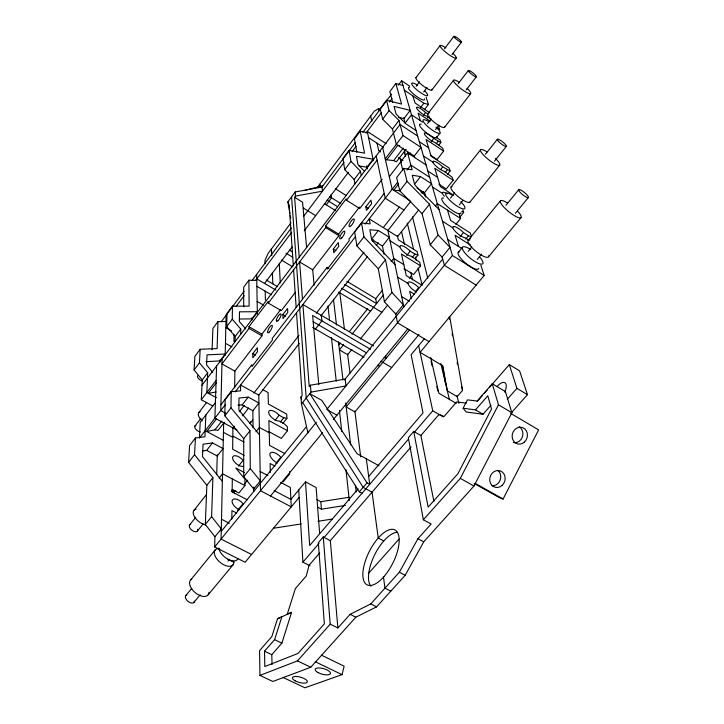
<?xml version="1.0" encoding="UTF-8"?>
<svg xmlns="http://www.w3.org/2000/svg" width="724" height="724" viewBox="0 0 724 724"><rect width="100%" height="100%" fill="white"/><g stroke="black" fill="none" stroke-linecap="round" stroke-linejoin="round"><path stroke-width="1.09" d="M240.757 334.216L240.775 329.112L232.268 319.221L232.458 306.143L249.11 306.143L248.92 280.197L256.767 280.405M234.703 387.747L234.884 371.104L261.979 335.827L261.934 334.099L280.532 309.872M235.128 341.628L235.182 336.488L240.775 329.112M231.816 519.144L231.924 510.592L236.766 513.09M232.304 478.917L232.142 491.913L247.165 499.723M232.911 427.893L232.657 449.233L244.133 455.342M233.942 341.52L234.033 334.334M230.983 407.856L249.997 430.78L250.269 468.573L260.314 480.845L253.708 488.99L243.726 476.718L243.717 438.708L224.811 415.793L230.983 407.856L231.218 391.684L240.549 390.86L240.576 385.014L258.794 395.078L260.495 490.736L291.265 506.881L290.306 487.496L280.577 482.338M224.811 415.793L225.164 399.521L231.218 391.684M235.182 336.488L226.721 326.596L227.001 313.429L232.458 306.143M223.689 422.363L221.064 539.081L251.581 554.484M225.191 355.348L226.096 315.221M222.114 358.751L220.766 410.599L225.626 413.232M299.166 497.406L245.119 562.24L214.639 546.955L214.938 536.719L221.291 528.891L211.616 516.637L212.892 477.623L194.539 454.726L195.435 437.993L204.937 436.753L205.869 414.942M216.711 474.663L217.281 454.781M219.933 362.235L219.996 360M216.594 366.027L214.892 418.173L236.793 429.966M225.951 321.474L217.978 321.601L217.1 348.561L200.177 349.285L194.892 356.335L194.086 370L202.277 379.901L201.308 399.748L212.829 405.992M214.938 536.719L205.317 524.466L206.838 485.27L212.892 477.623M212.087 349.846L212.919 328.379L217.978 321.601M200.177 349.285L199.444 362.86L207.688 372.76L206.838 392.508L216.449 397.748M199.426 438.156L200.195 422.309L215.408 402.562M206.838 485.27L188.593 462.374L189.597 445.55L195.435 437.993M283.012 677.429L304.931 687.8L342.009 674.641L344.135 666.198L321.411 655.175M272.043 664.541L271.79 654.65L281.88 643.174L291.582 612.359L287.247 614.278L295.374 588.594L306.315 575.933L309.058 565.317L319.7 552.964M291.582 612.359L277.545 618.739L271.844 636.568L259.581 650.632L259.943 675.411L272.83 681.483L310.759 667.266L355.846 617.192L376.589 606.857L405.196 575.272L423.73 541.814L473.967 486.039L511.886 412.743L505.388 391.566L492.275 383.747L477.206 401.033L467.451 399.874L463.089 408.236L466.175 411.974L483.008 414.273L490.981 405.205M323.266 536.964L330.216 624.179L337.873 627.97L330.325 540.638L323.266 536.964L318.334 542.719L324.361 623.817L298.026 653.419L264.812 666.542L264.522 651.175L274.595 639.654L281.862 616.83L277.545 618.739M474.166 483.469L498.682 497.243L503.071 499.026L538.629 429.893L510.52 413.295M337.873 627.97L350.117 614.323L370.779 603.906L399.358 572.222L417.938 538.71L431.142 523.995L423.359 519.778L460.301 478.374L498.474 404.816L492.275 383.747M289.853 213.598L287.962 201.725L295.193 191.96L321.99 187.082L322.488 191.172L295.519 196.077L294.605 197.308L299.229 257.21M288.243 205.888L289.148 204.666L293.274 265.056M290.957 222.829L268.161 253.355L264.957 260.414L265.056 263.78M317.854 186.81L374.308 111.225L378.48 108.564L380.362 109.804M248.92 280.197L243.698 287.184L243.698 306.777M367.557 132.718L360.244 131.198L354.416 138.99L356.869 152.293M402.978 85.495L395.856 83.531L389.838 91.595L392.716 102.527M360.244 131.198L364.552 153.144L349.049 150.321L342.932 158.493L344.714 169.66L354.172 179.498L354.923 183.878M386.489 100.283L380.154 108.745L382.661 119.198L392.444 129.008L396.299 144.347L414.246 156.031L420.961 147.352L402.997 135.569L398.96 120.41L389.114 110.609L386.489 100.283L401.576 104.066L395.856 83.531M221.092 321.909L244.033 291.247M252.006 280.595L291.31 227.997M321.574 187.643L355.348 142.51M362.914 132.329L391.639 94.03M398.3 85.133L401.594 80.726L409.757 86.219M236.078 306.433L244.151 295.663M255.436 280.604L291.663 232.277M303.754 216.15L344.045 162.411M352.108 151.66L356.136 146.293M366 133.135L381.304 112.718M389.313 102.039L391.983 98.473M194.086 370L199.444 362.86M226.721 326.596L232.268 319.221M344.714 169.66L350.95 161.371L349.049 150.321M382.661 119.198L389.114 110.609M415.929 77.685L440.092 45.576M264.559 283.455L292.143 246.866M304.252 230.811L348.38 172.285M326.262 204.82L331.556 197.797L331.121 194.557M416.164 86.301L419.531 81.839M444.473 48.798L453.912 36.3M202.277 379.901L207.688 372.76M354.172 179.498L360.452 171.208L350.95 161.371M392.444 129.008L398.96 120.41M423.631 91.993L427.015 87.541M452.029 54.59L461.487 42.119M202.014 385.222L400.037 124.474L417.685 136.085M234.884 371.104L221.978 363.946L249.002 328.424L248.993 326.714L268.224 301.428L268.278 303.103L281.301 310.659L295.492 292.179M268.278 303.103L325.719 227.617L325.529 226.06L346.271 198.783L346.506 200.295L359.719 208.557L382.191 179.299M346.506 200.295L377.077 160.113M431.966 89.903L456.274 57.974M420.517 107.668L423.884 103.251L428.445 104.437L424.427 109.704M201.308 399.748L216.132 380.335M402.997 135.569L385.231 158.837L386.734 159.805L393.675 160.592L396.453 161.778L406.074 149.262M216.25 382.869L208.286 393.295L216.186 392.01M386.734 159.805L397.802 145.325L399.766 145.587M423.486 115.225L425.549 112.537L428.056 114.211M198.62 412.888L206.657 402.399M427.558 114.157L453.514 80.292M393.675 160.592L403.295 148.04M312.406 270.161L338.886 235.689L338.669 234.124L359.457 207.037M427.667 118.012L429.042 116.22M194.874 426.174L200.973 418.237M427.558 123.551L430.961 119.134M458.147 83.785L468.338 70.527M252.776 353.692L257.373 347.719L257.436 351.792L252.821 357.783L252.776 353.692L255.373 355.149M282.822 314.65L287.555 308.496L287.781 312.433L283.021 318.605L282.822 314.65L285.437 316.162M333.302 249.074L338.271 242.612L338.769 246.305L333.773 252.785L333.302 249.074L335.936 250.676M365.837 206.802L370.969 200.141L371.638 203.661L366.489 210.349L365.837 206.802L368.489 208.467M389.295 176.674L407.612 152.891L426.065 164.909M409.114 154.601L410.354 152.999M220.911 404.807L251.961 364.634L251.979 366.525L272.333 340.199L272.26 338.352L327.103 267.373L328.949 268.477M384.218 193.453L348.977 239.074L349.23 240.757L327.302 269.102L327.103 267.373M361.548 223.019L354.669 231.915L356.914 245.907L378.326 268.785L384.408 301.799L395.784 314.089L403.368 304.75L391.91 292.469L385.485 259.744L363.937 236.875L361.548 223.019L370.163 223.87L369.24 218.856L397.63 236.567L418.562 210.06M407.612 152.891L412.119 169.805L403.775 168.375L396.616 177.633L399.766 190.792L422.029 213.616L430.255 244.803L442.102 257.065L444.373 265.301L476.13 285.12M435.522 129.596L438.934 125.189M466.193 89.939L476.419 76.717M200.059 437.323L225.607 404.336M235.255 391.883L355.575 236.504M365.168 224.114L397.648 182.177M407.015 170.068L410.861 165.099L429.658 177.29M431.16 141.823L433.748 138.474L440.862 142.537L438.925 145.035M216.413 418.988L206.711 431.504L214.974 429.821L217.987 430.427L224.196 422.463M398.535 184.059L393.738 190.249L399.91 190.702M436.463 137.714L439.921 133.261M444.464 127.397L470.609 93.713M188.593 462.374L194.539 454.726M356.914 245.907L363.937 236.875M399.766 190.792L407.078 181.389L403.775 168.375M436.165 143.859L438.111 141.361M214.974 429.821L221.87 420.952M206.639 450.382L212.476 442.916L223.101 448.554L217.245 455.984L206.639 450.382L202.43 450.989M242.178 404.879L248.232 397.132L258.939 403.015L252.875 410.725L242.178 404.879L238.051 405.295M378.362 230.513L371.502 239.3L382.462 246.069L389.331 237.336L378.362 230.513L369.837 229.734L371.72 240.051L395.042 264.749M414.653 184.059L420.49 176.584L431.531 183.724L424.382 192.801L425.531 196.955M239.255 411.766L244.115 405.549M253.834 393.114L298.967 335.393M316.316 313.211L364.027 252.196M372.326 241.59L373.711 239.816M383.394 227.436L399.295 207.1M433.748 138.474A7.403 1.756 38.1 0 0 425.459 133.008A7.403 1.756 38.1 0 0 426.708 136.972A7.403 1.756 38.1 0 0 435.006 142.438L442.699 148.167L443.649 151.09L437.07 159.497L430.608 155.262M233.019 427.929L234.386 426.192M242.567 415.766L248.703 407.947M258.794 395.078L299.293 343.457M320.913 315.899L367.267 256.812M376.263 245.346L378.335 242.703M387.91 230.504L410.906 201.191M421.974 193.263L423.314 191.561M440.69 169.47L442.726 166.873L450.147 171.018L447.423 174.457M315.456 329.04L321.89 320.859L321.347 315.356M445.242 172.439L447.287 169.85M249.97 423.504L252.703 420.047M243.717 438.708L249.997 430.78M378.326 268.785L385.485 259.744M422.029 213.616L429.486 204.195L407.078 181.389M442.726 166.873A7.756 1.928 38.3 0 0 434.065 161.217A7.756 1.928 38.3 0 0 435.441 165.561A7.756 1.928 38.3 0 0 444.102 171.208L452.156 177.181L453.152 180.24L446.237 188.955L438.898 184.204M219.191 477.994L222.53 473.795L244.938 485.533L238.893 493.008L232.087 489.46M255.907 431.803L259.373 427.441L269.219 432.789M391.141 261.654L393.72 258.414L403.811 264.631M435.287 206.114L437.305 203.58L460.591 218.512L455.876 224.359M194.014 510.266L206.575 494.465M451.079 186.919L480.646 149.723M189.453 525.171L195.742 517.28M450.446 198.105L454.645 192.846M485.442 154.257L497.334 139.343M238.531 466.075L243.101 460.346A7.358 3.593 38.5 0 0 234.368 455.731A7.358 3.593 38.5 0 0 234.359 461.785A7.358 3.593 38.5 0 0 243.101 466.392M275.075 420.318L279.138 415.232L283.763 417.775L286.912 418.336L286.704 414.146L268.396 404.055L268.07 392.562L262.423 389.44M406.752 255.482L410.2 251.156L414.933 254.097L417.956 255.092L415.196 258.531M338.832 344.76L340.244 342.995M349.421 331.52L367.774 308.587M375.512 298.912L382.516 290.161M280.378 422.011L283.763 417.775M412.173 257.545L414.933 254.097M307.691 430.662L307.836 432.699L301.465 403.947L301.003 396.969L302.179 395.503L296.523 312.759M301.465 403.947L310.967 392.137L345.982 385.928L345.149 379.059L310.424 385.213L309.238 386.688L302.894 304.533L373.512 345.936M343.619 344.687L339.438 349.9L347.683 354.679L351.864 349.484M351.973 334.271L383.421 295.057M282.84 423.395L286.912 418.336M197.525 530.882L203.136 523.886M459.396 204.856L462.898 200.485M494.501 161.144L506.438 146.284M205.317 524.466L211.616 516.637M243.726 476.718L250.269 468.573M384.408 301.799L391.91 292.469M430.255 244.803L438.083 235.065L429.486 204.195M469.903 202.141L499.741 165.135M360.235 339.113L387.494 305.32M409.377 278.188L411.485 275.563M245.002 483.415L247.653 480.13M279.138 415.232A7.493 3.367 38.5 0 0 270.342 410.418A7.493 3.367 38.5 0 0 270.577 416.273A7.493 3.367 38.5 0 0 279.373 421.087L284.034 423.631L287.319 426.626L287.519 430.726L281.337 438.391L268.586 431.468M410.2 251.156A7.982 2.453 38.6 0 0 401.196 245.572A7.982 2.453 38.6 0 0 402.372 250.649A7.982 2.453 38.6 0 0 411.386 256.224L419.712 262.287L420.572 265.853L413.558 274.55L404.019 268.676M459.677 217.399L463.659 212.467L462.835 209.942M442.102 257.065L450.02 247.318L438.083 235.065M237.608 510.42L243.083 503.696A7.711 3.937 39.3 0 0 232.377 499.985A7.711 3.937 39.3 0 0 239.336 509.723M275.871 463.36L280.84 457.242A7.855 3.692 39.2 0 0 270.124 453.224A7.855 3.692 39.2 0 0 277.382 462.944M415.404 291.709L418.716 287.627A8.389 2.706 39 0 0 408.019 282.414A8.389 2.706 39 0 0 416.418 292.007M460.048 236.784L463.496 232.54L468.491 235.725L471.596 236.839L470.356 233.047L450.59 220.404L447.459 210.096M221.236 531.452L306.288 426.861M344.488 379.874L442.672 259.129M214.639 546.955L316.316 422.3M326.732 409.531L452.391 255.472L401.594 80.726M465.731 239.11L468.491 235.725M190.448 580.232L215.118 550.041M458.283 252.377L462.527 247.174M468.129 240.323L500.42 200.801M468.835 240.214L470.22 238.522M186.068 595.273L191.76 588.341M468.147 251.382L471.722 247.029M505.995 205.245L518.855 189.579M270.532 496.003L322.632 432.59M333.339 419.558L407.784 328.94M283.156 481.84L289.645 473.939L289.537 471.686M409.341 330.135L346.163 406.942L354.968 411.902L418.952 334.579M193.742 602.603L200.168 594.829M228.015 561.118L229.445 559.38M477.288 259.355L481.596 254.142M515.343 213.299L528.267 197.652A6.245 1.421 39.1 0 0 522.438 191.036A6.245 1.421 39.1 0 0 519.959 192.168A6.245 1.421 39.1 0 0 528.267 197.652M208.186 594.775L233.083 564.765M488.51 256.812L521.108 217.517M290.93 499.37L305.501 481.84L316.126 487.524L319.583 532.828M424.373 338.778L411.114 354.733L423.033 412.888L368.67 476.501M480.863 265.265L484.184 275.455L420.092 352.344L442.798 365.801L447.351 390.86L457.17 396.616L462.555 390.363L449.713 316.813M358.081 488.89L309.673 545.534L305.501 481.84M361.991 493.306L359.312 491.858L367.023 482.845L309.772 393.612L321.8 400.363L357.068 453.695L379.041 465.794M433.911 501.506L420.888 435.504L413.721 431.441L408.345 437.703L423.359 519.778M309.908 565.752L302.913 562.177L319.012 543.407M324.135 537.443L408.49 439.097M414.363 432.237L432.753 410.807L418.644 345.674M330.325 540.638L411.087 446.88M420.888 435.504L439.034 414.436L444.056 416.535L456.654 401.956L466.238 403.15M477.089 401.576L482.211 395.702M484.41 393.177L487.343 389.82M489.533 387.304L509.307 364.625L519.579 370.851L527.47 394.671L511.868 412.209M463.089 408.236L475.478 409.875L487.786 395.802L491.533 408.979L457.939 473.659L428.128 507.171L413.721 431.441M507.28 399.277L516.927 388.354L509.307 364.625M368.353 573.58L398.987 539.136M259.943 675.411L297.464 660.885L330.216 624.179M303.881 190.647L323.076 185.561M316.967 499.669L320.813 501.705L348.977 497.288M317.537 507.126L321.411 509.171L345.429 505.406M273.437 528.267L301.22 523.923M317.89 521.307L332.334 519.045M212.476 442.916L203.037 444.21L202.485 456.645L222.358 481.37M248.232 397.132L238.974 398.01L238.902 410.028L259.5 434.78M206.023 361.683L219.969 360.905L225.227 353.991L207.037 354.878L206.584 364.968L212.756 372.371M239.563 319.022L251.898 318.859L257.319 311.718L239.436 311.827L239.382 321.547L245.753 328.94M420.49 176.584L412.228 175.217L414.798 184.919L439.043 209.553M359.222 165.95L367.014 167.235L373.077 159.253L356.452 156.321L357.955 164.547L364.525 171.335M398.508 117.351L403.929 118.618L410.2 110.356L394.037 106.374L396.073 114.075L405.902 123.849L416.083 130.564M264.522 651.175L271.79 654.65M297.464 660.885L310.759 667.266M274.595 639.654L281.88 643.174M315.212 661.709L342.009 674.641M227.997 559.353L233.852 562.276M350.117 614.323L355.846 617.192M370.779 603.906L376.589 606.857M221.508 519.262L229.336 523.262M390.797 591.173L384.969 588.169L383.485 577.119M231.78 491.451L234.513 492.872M399.358 572.222L405.196 575.272M244.332 472.528L235.807 468.03L244.929 479.252L244.938 485.533M274.152 490.591L290.894 499.415M383.783 540.964L378.227 538.023L372.064 492.184M260.151 471.505L267.934 475.632M274.984 466.111L270.097 463.496L270.351 472.491M205.2 430.699L223.282 440.346M233.146 436.201L243.952 442.002M223.463 432.355L232.802 437.359M417.938 538.71L423.73 541.814M284.912 453.658L269.581 445.387L268.866 420.535L287.519 430.726M372.57 492.456L363.158 487.361L306.207 398.055L291.573 196.856M367.023 482.845L369.711 484.302L366.308 458.781M327.655 410.046L336.904 415.214M475.46 483.505L503.071 499.026M225.463 343.276L232.006 346.95M460.301 478.374L473.967 486.039M225.816 327.61L231.49 330.823M248.993 326.714L261.934 334.099M249.002 328.424L261.979 335.827M432.753 410.807L443.369 416.933M257.138 301.392L263.717 305.202M312.687 327.429L364.036 357.276M377.638 365.177L379.584 366.308M256.866 286.306L271.419 294.795M456.165 403.313L438.853 393.213L430.717 357.52M313.121 321.718L366.308 352.724M380.887 361.231L391.693 367.53M256.739 278.876L275.944 290.125M475.478 409.875L483.008 414.273M370.525 349.294L312.632 315.447L318.768 384.634M384.145 357.258L386.091 358.398L385.602 355.565M266.206 279.989L277.654 286.713M498.474 404.816L511.886 412.743M281.31 260.007L292.894 266.912M341.628 288.27L381.847 312.316M429.024 341.628L397.485 322.786L395.603 313.157M338.624 292.107L370.534 311.121M289.582 250.214L292.487 251.961M344.642 284.432L376.58 303.582L375.72 298.65L346.868 281.31M516.927 388.354L527.47 394.671M285.953 253.156L292.568 257.111M401.675 296.623L409.404 301.311M397.612 277.12L407.956 283.437M414.454 294.206L409.684 291.301L411.332 298.777M325.529 226.06L338.669 234.124M422.119 285.31L406.218 275.554L401.476 254.024L420.572 265.853M325.719 227.617L338.886 235.689M303.374 208.069L315.691 215.634M294.605 197.308L302.587 202.222L306.614 247.68M324.397 203.661L335.592 210.603M329.692 196.638L340.895 203.625M327.04 200.15L337.502 206.657M390.055 240.802L399.91 246.92M335.565 188.837L345.982 195.362M452.391 255.472L484.184 275.455M403.956 210.05L385.231 198.204L376.172 155.904M447.785 239.635L461.894 248.558M468.528 239.97L465.17 237.834A8.561 2.353 38.9 0 1 455.668 231.798A8.561 2.353 38.9 0 1 453.984 226.485A8.561 2.353 38.9 0 1 463.496 232.54M470.681 245.183L455.097 235.282L458.455 246.386M442.436 221.218L452.844 227.852M409.965 200.593L392.164 189.254L382.625 147.397M461.803 211.272L463.659 212.467M417.033 188.077L424.382 192.801M380.562 151.94L378.733 150.755L377.059 143.198M432.481 186.982L442.4 193.389M368.588 137.705L383.258 147.207M398.372 157.597L402.969 160.583M453.568 195.208L440.364 186.656L434.789 168.267L453.152 180.24M386.136 143.669L367.285 131.415L373.376 160.683M427.848 171.036L437.54 177.335M423.477 156.004L432.952 162.194M419.305 141.669L428.572 147.759M443.649 151.09L426.074 139.506L431.142 156.239L449.179 168.049L450.147 171.018M436.21 137.334L439.984 139.832L440.862 142.537M430.255 121.225L418.083 113.125L420.363 120.664M435.966 127.098L439.703 129.587L438.328 125.415M422.599 122.139L411.485 114.772L405.159 123.089L403.693 117.768M429.73 112.799L415.006 102.962L412.852 95.867M430.898 118.962L426.689 116.157A7.086 1.602 37.9 0 1 418.734 110.862A7.086 1.602 37.9 0 1 417.594 107.243A7.086 1.602 37.9 0 1 425.549 112.537M404.336 90.165L423.884 103.251M302.65 402.481L359.312 491.858M426.083 97.188L428.445 104.437M458.998 213.517L460.591 218.512M414.119 155.588L414.707 157.714M461.55 386.444L462.555 390.363M400.227 158.8L401.187 162.629M400.707 161.859L402.779 170.095M412.499 216.865L427.766 278.315M456.944 395.72L458.853 403.404M417.956 255.092L417.078 251.463L398.336 239.789L397.367 235.381M407.295 223.064L413.585 249.4M415.413 257.074L416.2 260.368M418.038 268.052L421.965 284.505M440.816 363.511L449.459 399.72M378.48 108.564L378.996 110.745M401.521 231.454L404.526 244.667M410.789 272.188L412.544 279.889M431.07 361.348L432.074 365.756M436.834 386.67L437.839 391.069M301.003 396.969L301.492 399.168M370.679 116.084L371.846 121.424M387.847 230.214L403.82 306.922M287.962 201.725L288.423 203.915M290.306 215.797L290.767 217.996M366.715 165.715L367.33 168.855M382.353 245.545L384.064 254.26M360.452 171.208L361.258 175.543M404.3 149.886L405.494 156.447M404.345 151.823L404.743 154.04M442.364 365.575L445.713 384.001M449.161 316.994L449.55 319.212M452.075 333.628L452.464 335.846M457.116 362.452L457.505 364.67M339.764 292.451L344.461 329.375M347.601 354L350.018 373.023M354.869 411.069L360.706 456.953M319.872 184.104L320.225 187.073M333.465 299.238L336.506 325.004M338.488 341.8L342.977 379.883M345.701 403.015L350.642 444.853M355.394 485.18L356.19 491.904M327.981 305.999L329.583 320.587M331.429 337.42L336.235 381.177M339.438 410.354L341.782 431.676M345.963 469.822L349.33 500.474M314.162 285.238L312.705 269.771L299.6 261.934L302.478 299.238M320.813 501.705L321.411 509.171M295.193 191.96L295.519 196.077M310.424 385.213L310.967 392.137M293.6 269.826L296.161 307.419M298.731 489.985L302.913 562.177M279.283 263.192L280.251 282.921M271.446 248.947L271.717 255.708M272.378 272.604L272.821 283.871M265.165 291.148L265.418 300.053M256.658 274.387L257.364 314.089M251.889 317.764L251.907 319.99M252.866 410.363L253.056 427.73M253.69 487.161L253.735 491.487M250.54 421.73L250.549 423.621M425.368 194.204A7.692 2.063 38.3 0 1 421.006 191.923M444.355 196.294A8.136 2.127 38.6 0 1 446.961 193.67M470.093 201.77A12.109 3.077 38.7 0 1 457.749 196.294A12.109 3.077 38.7 0 1 451.966 186.611M495.56 158.538A12.272 2.733 38.7 0 1 496.917 164.891A12.272 2.733 38.7 0 1 481.849 153.081A12.272 2.733 38.7 0 1 487.089 151.895M461.016 212.566A12.055 3.186 38.7 0 1 448.608 207.716A12.055 3.186 38.7 0 1 443.613 197.987M460.871 201.743A12.082 3.14 38.7 0 1 461.776 208.53A12.082 3.14 38.7 0 1 446.925 196.937A12.082 3.14 38.7 0 1 452.518 195.227M479.605 256.939A13.077 3.674 39.2 0 1 478.718 263.509A13.077 3.674 39.2 0 1 463.098 250.386A13.077 3.674 39.2 0 1 470.826 249.563M478.754 268.332A13.05 3.729 39.2 0 1 465.541 263.084A13.05 3.729 39.2 0 1 459.224 251.898M517.506 211.064A13.303 3.204 39.1 0 1 517.479 217.263A13.303 3.204 39.1 0 1 501.614 204.44A13.303 3.204 39.1 0 1 507.234 202.774M488.691 255.762A13.113 3.602 39.2 0 1 475.514 250.966A13.113 3.602 39.2 0 1 469.749 239.861M436.663 127.705A10.733 2.471 38 0 1 437.206 132.917A10.733 2.471 38 0 1 424.011 122.591A10.733 2.471 38 0 1 429.232 121.894M436.608 136.601A10.715 2.507 38 0 1 426.029 132.537A10.715 2.507 38 0 1 421.278 124.211M467.098 88.346A10.887 2.145 38.1 0 1 467.985 93.197A10.887 2.145 38.1 0 1 454.618 82.699A10.887 2.145 38.1 0 1 459.577 82.436M444.59 126.311A10.76 2.425 38.1 0 1 435.151 122.999A10.76 2.425 38.1 0 1 428.11 113.786M431.929 89.188A10.091 2.127 37.8 0 1 422.97 85.74A10.091 2.127 37.8 0 1 416.463 77.396M452.907 53.368A10.199 1.873 37.9 0 1 453.595 57.54A10.199 1.873 37.9 0 1 441.079 47.703A10.199 1.873 37.9 0 1 445.857 47.82M424.49 98.953A10.055 2.199 37.8 0 1 414.979 95.215A10.055 2.199 37.8 0 1 409.54 87.233M424.563 90.708A10.073 2.172 37.8 0 1 424.952 95.206A10.073 2.172 37.8 0 1 412.58 85.513A10.073 2.172 37.8 0 1 417.603 85.242M370.905 586.259A30.743 13.24 -63.3 0 1 374.417 555.272A30.743 13.24 -63.3 0 1 397.168 532.285M519.189 426.798A8.498 7.539 -74.3 0 1 522.303 437.115A8.498 7.539 -74.3 0 1 513.271 442.545M497.822 470.356A8.534 7.584 -71.4 0 1 500.148 480.093A8.534 7.584 -71.4 0 1 492.021 485.786M497.298 386.299A11.195 4.996 -59 0 1 505.108 382.842A11.195 4.996 -59 0 1 504.773 392.2M233.843 490.039A10.824 5.493 38.7 0 1 234.422 493.678M205.516 524.918A10.697 5.692 38.7 0 1 194.566 516.882A10.697 5.692 38.7 0 1 196.086 509.153M197.598 529.28A4.968 2.688 38.7 0 1 195.127 531.733A4.968 2.688 38.7 0 1 189.932 528.058A4.968 2.688 38.7 0 1 190.62 524.339M235.961 490.917A10.842 5.457 38.7 0 1 231.843 490.465M194.43 601.119A5.33 3.086 40.1 0 1 187.996 601.382A5.33 3.086 40.1 0 1 186.828 594.884M237.952 558.666A11.638 6.281 40 0 1 227.761 559.118A11.638 6.281 40 0 1 218.775 548.086M233.78 561.263A11.611 6.317 40 0 1 226.485 565.887A11.611 6.317 40 0 1 214.965 555.751A11.611 6.317 40 0 1 219.354 548.566M209.019 592.232A11.466 6.534 40.1 0 1 195.86 593.173A11.466 6.534 40.1 0 1 191.806 579.155M200.295 431.966A4.471 2.181 37.3 0 1 195.417 428.699A4.471 2.181 37.3 0 1 195.914 425.585M202.141 420.925A9.629 4.606 37.3 0 1 200.123 411.793M202.756 381.15A4.226 1.937 36.7 0 1 198.448 378.426A4.226 1.937 36.7 0 1 198.023 375.421M498.501 141.325A5.756 1.204 38.7 0 0 506.221 146.51A5.756 1.204 38.7 0 0 500.936 140.619A5.756 1.204 38.7 0 0 498.501 141.325M469.297 72.11A5.104 0.95 38.2 0 0 476.202 76.862A5.104 0.95 38.2 0 0 471.632 71.902A5.104 0.95 38.2 0 0 469.297 72.11M454.781 37.711A4.778 0.833 38 0 0 461.269 42.227A4.778 0.833 38 0 0 457.043 37.702A4.778 0.833 38 0 0 454.781 37.711M351.276 225.553A4.534 1.357 -58.4 0 0 354.099 219.001A4.534 1.357 -58.4 0 0 349.574 223.852A4.534 1.357 -58.4 0 0 351.276 225.553M341.855 237.789A4.507 1.348 -58.6 0 0 344.687 231.246A4.507 1.348 -58.6 0 0 340.217 236.024A4.507 1.348 -58.6 0 0 341.855 237.789M384.01 576.521A30.788 13.132 -63.2 0 0 395.014 529.986A30.788 13.132 -63.2 0 0 364 565.697A30.788 13.132 -63.2 0 0 384.01 576.521M502.076 485.424A8.588 7.629 -71.4 0 0 500.474 470.98A8.588 7.629 -71.4 0 0 489.768 480.636A8.588 7.629 -71.4 0 0 502.076 485.424M524.375 442.129A8.552 7.575 -74.3 0 0 522.809 427.676A8.552 7.575 -74.3 0 0 512.194 437.187A8.552 7.575 -74.3 0 0 524.375 442.129M269.391 331.936A4.344 1.258 -60.1 0 0 272.26 325.438A4.344 1.258 -60.1 0 0 268.179 329.755A4.344 1.258 -60.1 0 0 269.391 331.936M278.17 320.533A4.362 1.267 -59.9 0 0 281.039 314.035A4.362 1.267 -59.9 0 0 276.903 318.406A4.362 1.267 -59.9 0 0 278.17 320.533M317.89 672.487A7.919 2.851 15.4 0 0 330.397 673.727A7.919 2.851 15.4 0 0 320.252 668.026A7.919 2.851 15.4 0 0 317.89 672.487M295.148 680.822A7.72 2.715 15.7 0 0 307.266 682.062A7.72 2.715 15.7 0 0 297.265 676.542A7.72 2.715 15.7 0 0 295.148 680.822"/></g></svg>
